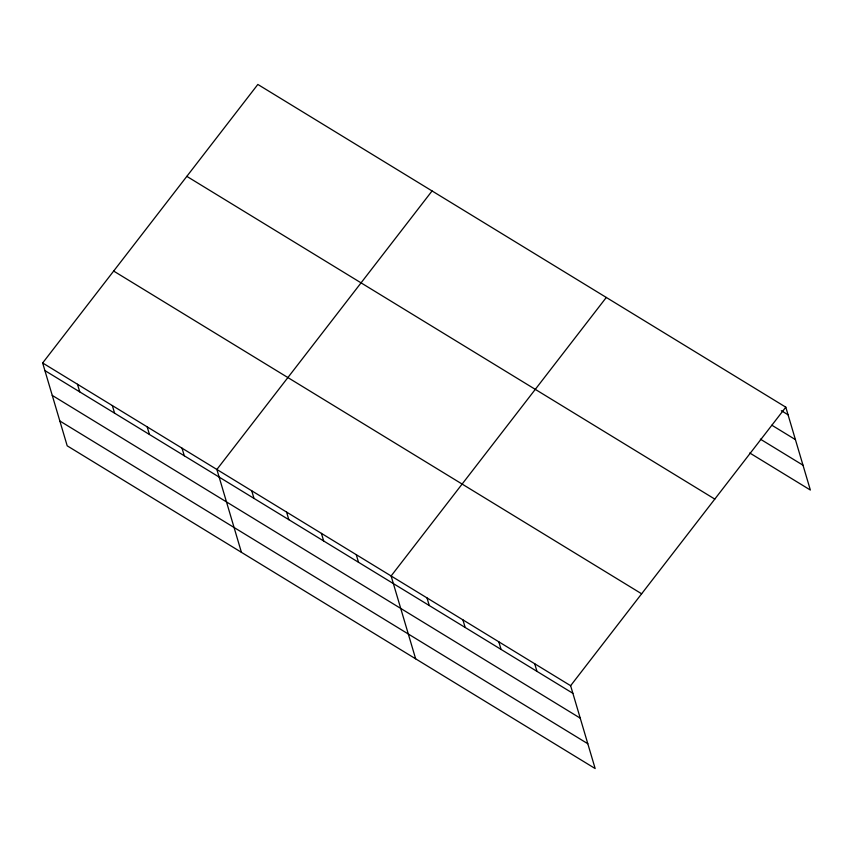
<?xml version="1.0" encoding="UTF-8"?>
<svg xmlns="http://www.w3.org/2000/svg" width="853" height="853" viewBox="0 0 853 853"><rect width="100%" height="100%" fill="white"/><g stroke="black" fill="none" stroke-linecap="round" stroke-linejoin="round"><path stroke-width="1.28" d="M42.65 362.973L570.625 685.705L595.159 768.553L67.195 445.82L42.65 362.973L257.841 84.447L785.805 407.18L810.35 490.027L749.766 452.996M432.066 190.944L216.875 469.47L241.42 552.317M606.302 297.452L391.111 575.978L415.656 658.825M570.625 685.705L785.805 407.18M781.337 410.688L788.065 414.803M771.858 425.22L795.422 439.626M760.364 439.146L802.993 465.205M186.828 176.358L714.793 499.09M113.662 271.062L641.637 593.795M44.91 370.586L572.875 693.318M52.257 395.408L580.232 718.151M59.838 420.987L587.802 743.731M534.714 663.762L536.974 671.375M498.813 641.819L501.074 649.432M462.912 619.864L465.173 627.488M427.012 597.921L429.272 605.534M356.266 554.674L358.516 562.287M321.421 533.37L323.671 540.994M286.576 512.077L288.826 519.69M251.731 490.774L253.981 498.387M182.03 448.177L184.291 455.79M147.185 426.873L149.446 434.486M112.34 405.57L114.601 413.193M77.495 384.266L79.755 391.89"/></g></svg>
